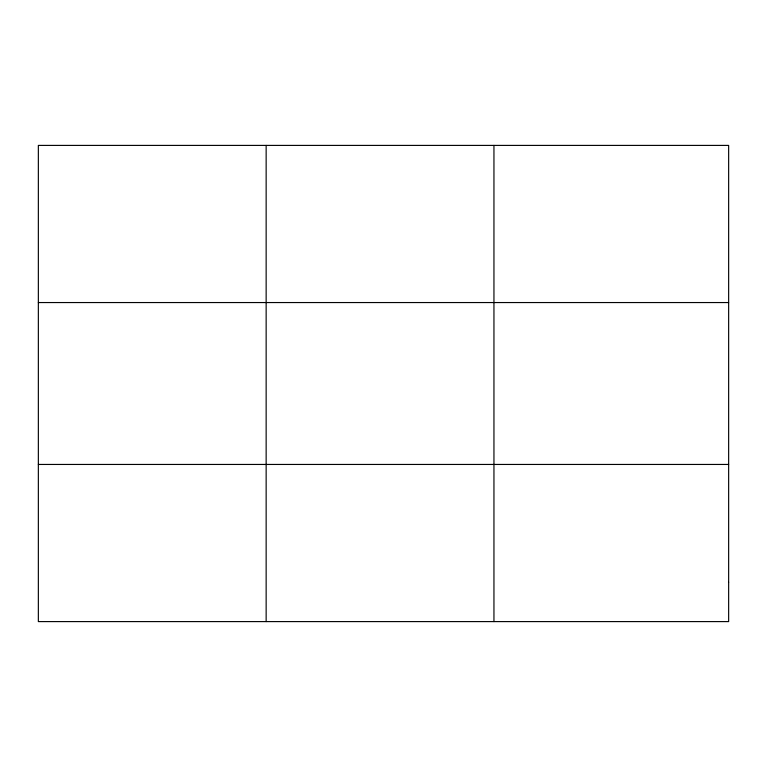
<?xml version="1.0" encoding="UTF-8"?>
<svg xmlns="http://www.w3.org/2000/svg" width="767" height="767" viewBox="0 0 767 767"><rect width="100%" height="100%" fill="white"/><g stroke="black" fill="none" stroke-linecap="round" stroke-linejoin="round"><path stroke-width="1.15" d="M266.149 621.596L266.149 145.404M493.948 621.596L493.948 145.404M38.35 302.553L728.65 302.553M38.35 464.447L728.65 464.447M728.65 582.306L728.65 621.596L38.35 621.596L38.35 145.404L728.65 145.404L728.65 582.306"/></g></svg>
